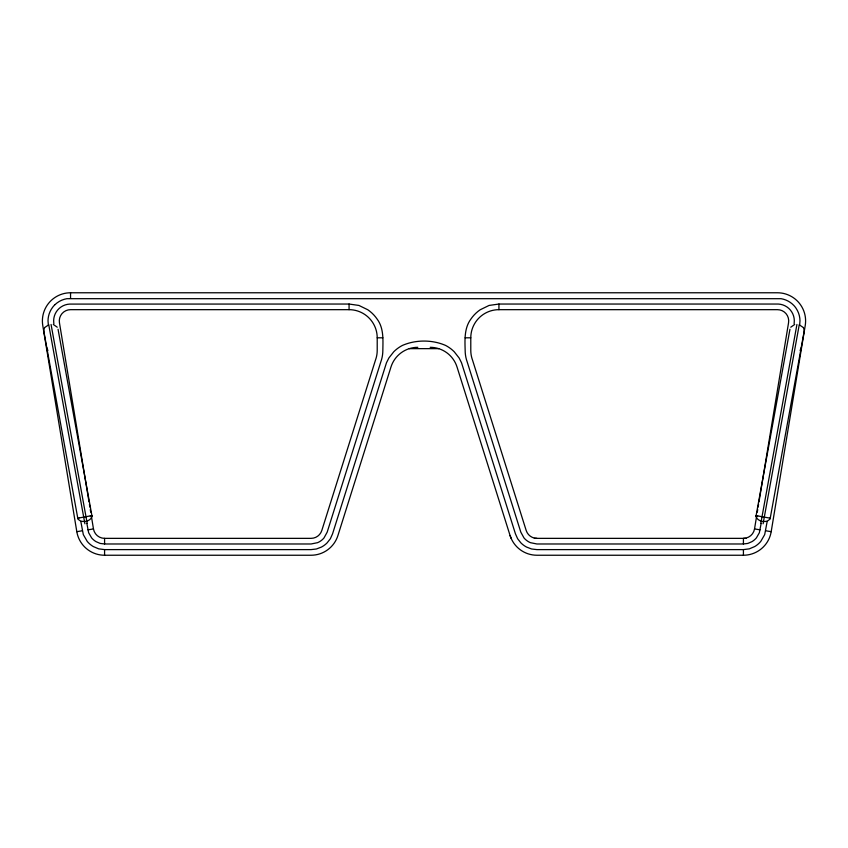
<?xml version="1.0" encoding="UTF-8"?>
<svg xmlns="http://www.w3.org/2000/svg" width="848" height="848" viewBox="0 0 848 848"><rect width="100%" height="100%" fill="white"/><g stroke="black" fill="none" stroke-linecap="round" stroke-linejoin="round"><path stroke-width="1.27" d="M53.89 323.682L53.753 322.77A16.843 16.843 0 0 1 69.631 304.093L349.069 304.04L358.927 305.439L367.809 309.764A35.605 35.605 0 0 1 377.116 319.071C383.868 328.081 382.999 339.762 382.84 350.351A33.729 33.729 0 0 1 380.794 361.948L327.18 532.162L323.978 537.982A17.405 17.405 0 0 1 317.576 542.678L311.068 543.981L104.58 543.981L100.159 543.42L96.089 541.671A17.628 17.628 0 0 1 91.584 537.855L88.637 532.735L86.856 523.396M761.144 523.396L759.363 532.735L756.416 537.855A17.628 17.628 0 0 1 751.911 541.671L747.841 543.42L743.42 543.981L536.932 543.981L530.424 542.678A17.405 17.405 0 0 1 524.022 537.982L520.82 532.162L467.206 361.948A33.729 33.729 0 0 1 465.16 350.351C464.842 339.772 464.206 328.07 470.884 319.071A35.605 35.605 0 0 1 480.191 309.764L489.073 305.439L498.931 304.04L778.369 304.05A16.843 16.843 0 0 1 794.205 322.77L794.11 323.682M799.675 324.593L799.982 320.947A22.716 22.716 0 0 0 796.092 308.301A21.804 21.804 0 0 0 793.813 305.439A22.716 22.716 0 0 0 781.093 298.697L66.907 298.687A22.716 22.716 0 0 0 55.056 304.591M743.42 543.981L743.42 538.353A11.257 11.257 0 0 0 754.529 528.929L756.649 516.04M757.296 512.171L757.72 509.595M758.144 507.019L758.568 504.443M758.992 501.868L788.555 322.759A11.257 11.257 0 0 0 777.446 309.668L498.931 309.668A28.154 28.154 0 0 0 470.788 337.811L470.788 350.351A28.154 28.154 0 0 0 472.495 360.008L526.184 530.477A11.257 11.257 0 0 0 536.932 538.353M80.878 521.743L83.316 534.622L87.249 541.437A23.5 23.5 0 0 0 93.259 546.536L98.686 548.857L104.58 549.61L311.068 549.61L316.378 548.995L321.36 547.108A23.309 23.309 0 0 0 327.074 542.911L330.37 538.734L332.554 533.848L386.465 362.796L388.85 358.015L393.79 351.74A34.969 34.969 0 0 1 402.376 345.443C415.732 339.603 432.268 339.603 445.624 345.443A34.969 34.969 0 0 1 454.21 351.74L459.15 358.015L461.535 362.796L515.446 533.848L517.63 538.734L520.926 542.911A23.309 23.309 0 0 0 526.64 547.108L531.622 548.995L536.932 549.61L743.42 549.61L749.314 548.857L754.752 546.536A23.5 23.5 0 0 0 760.751 541.437L764.684 534.622L767.122 521.743M430.19 347.32A28.154 28.154 0 0 1 457.04 367.025L510.083 535.544A28.154 28.154 0 0 0 536.932 555.239L743.42 555.239A28.154 28.154 0 0 0 771.192 531.675L805.229 325.515A28.154 28.154 0 0 0 777.446 292.772L70.554 292.772A28.154 28.154 0 0 0 42.771 325.515L76.808 531.675A28.154 28.154 0 0 0 104.58 555.239L311.068 555.239A28.154 28.154 0 0 0 337.917 535.544L390.96 367.025A28.154 28.154 0 0 1 417.81 347.32M756.109 515.584C756.077 521.774 768.055 523.969 770.238 518.149M755.96 516.379L789.944 329.3M760.804 523.375L796.94 324.455M763.094 523.788L799.229 324.869M770.09 518.944L804.074 331.875A6.021 6.021 0 0 0 803.427 327.9M790.749 327.201L794.682 324.477M44.902 327.37L48.654 324.89M91.775 515.648L90.259 515.934M79.648 517.852L89.962 515.976M79.362 517.905L77.91 518.17M76.808 531.675L82.362 530.763M87.916 529.841L93.471 528.929A11.257 11.257 0 0 0 104.58 538.353L311.068 538.353A11.257 11.257 0 0 0 321.816 530.477L375.505 360.008A28.154 28.154 0 0 0 377.212 350.351L377.212 337.811A28.154 28.154 0 0 0 349.069 309.668L349.069 304.04M349.069 309.668L70.554 309.668A11.257 11.257 0 0 0 59.445 322.759L89.008 501.868M377.212 337.811L382.84 337.811M465.16 337.811L470.788 337.811M409.266 348.645L438.734 348.645M534.346 538.353L745.996 538.353M770.069 518.16L757.889 515.955M757.677 515.923L756.225 515.648M754.529 528.929L760.084 529.841M765.638 530.763L771.192 531.675M799.346 324.89L803.098 327.37M53.318 324.477L57.251 327.201M511.132 538.353L510.083 535.544M77.783 518.234C79.765 523.778 91.955 521.912 91.891 515.584M58.056 329.3L92.04 516.379M51.06 324.455L87.196 523.375M48.771 324.869L84.906 523.788M77.91 518.944L43.926 331.875A6.021 6.021 0 0 1 44.573 327.9M89.432 504.443L89.856 507.019M90.28 509.595L90.704 512.171M91.351 516.04L93.471 528.929M48.325 324.593L48.018 320.947A22.716 22.716 0 0 1 52.618 307.315A21.804 21.804 0 0 1 55.046 304.58M743.42 549.61L743.42 555.239M498.931 304.04L498.931 309.668M104.58 538.353L104.58 543.981M104.58 549.61L104.58 555.239M70.554 292.772L70.554 298.411M801.201 347.722A6.021 6.021 0 0 1 800.046 350.319M47.954 350.319A6.021 6.021 0 0 1 46.799 347.722"/></g></svg>
